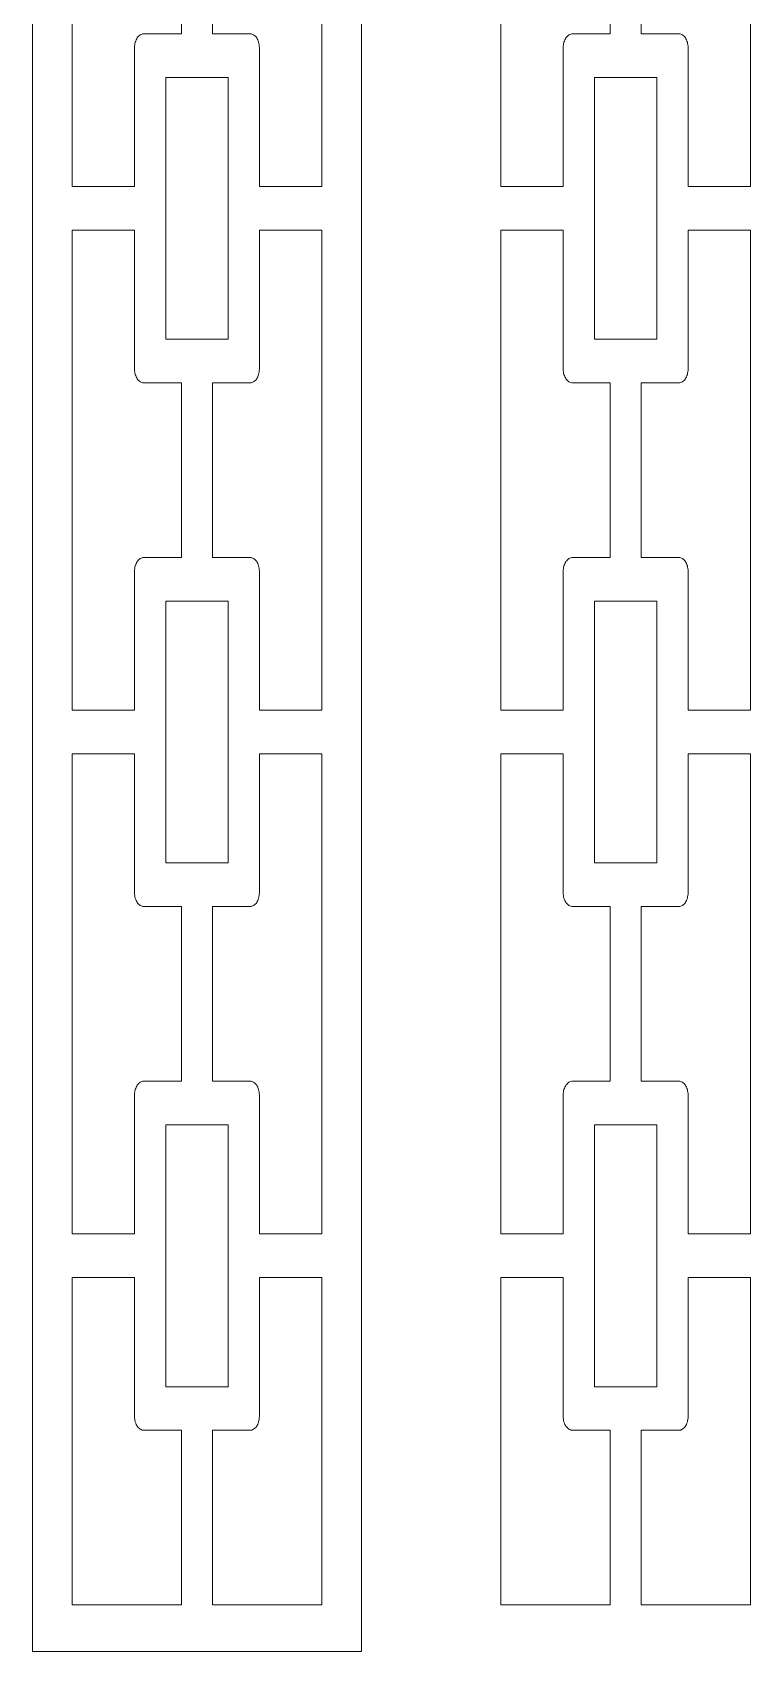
# Model space of a CAD drawing. Header units: centimetres. Extents: x 10.1 to 19.8, y -9.5 to 9.5.
# Drawn here: x 10.118 to 11.92, y -9.541 to -5.479 of the extents above; entities that cross this region are included whole.
import ezdxf

# ---------------------------------------------------------------- set-up
doc = ezdxf.new("R2010")
doc.units = ezdxf.units.CM
doc.header["$MEASUREMENT"] = 0
doc.layers.add('layer 1', color=7, linetype='Continuous')

msp = doc.modelspace()

# ---------------------------------------------------------------- linework, layer by layer
at = {"layer": 'layer 1', "color": 250, "lineweight": 9}
for points, knots in [([(10.11781, 9.45931), (10.39316, 9.45931), (10.66852, 9.45931), (10.94387, 9.45931), (10.94387, 9.45931), (10.94387, 3.12603), (10.94387, -3.20733), (10.94387, -9.54069), (10.94387, -9.54069), (10.66852, -9.54069), (10.39316, -9.54069), (10.11781, -9.54069), (10.11781, -9.54069), (10.11781, -3.20733), (10.11781, 3.12603), (10.11781, 9.45931)], [0, 0, 0, 0, 0.2, 0.2, 0.2, 0.2, 0.4, 0.4, 0.4, 0.4, 0.6, 0.6, 0.6, 0.6, 1, 1, 1, 1]), ([(10.21734, -5.86571), (10.21734, -5.46436), (10.21734, -5.06292), (10.21734, -4.66148), (10.21734, -4.66148), (10.2696, -4.66148), (10.32184, -4.66148), (10.37408, -4.66148), (10.37408, -4.66148), (10.37408, -4.77772), (10.37408, -4.89399), (10.37408, -5.01024), (10.37408, -5.01024), (10.37422, -5.01247), (10.37439, -5.01479), (10.3745, -5.01704), (10.3745, -5.01704), (10.37494, -5.0191), (10.37543, -5.02126), (10.37585, -5.02335), (10.37585, -5.02335), (10.37661, -5.02535), (10.37743, -5.02734), (10.37821, -5.02934), (10.37821, -5.02934), (10.37914, -5.0311), (10.38005, -5.03287), (10.38093, -5.03454), (10.38093, -5.03454), (10.38214, -5.03591), (10.3833, -5.03725), (10.38448, -5.03862), (10.38448, -5.03862), (10.38576, -5.03967), (10.38708, -5.04069), (10.3884, -5.04166), (10.3884, -5.04166), (10.38989, -5.04245), (10.3914, -5.04333), (10.39293, -5.04414), (10.39293, -5.04414), (10.39448, -5.04431), (10.39604, -5.04454), (10.39762, -5.0447), (10.39762, -5.0447), (10.42895, -5.0447), (10.46032, -5.0447), (10.49168, -5.0447), (10.49168, -5.0447), (10.49168, -5.1907), (10.49168, -5.3366), (10.49168, -5.4826), (10.49168, -5.4826), (10.46032, -5.4826), (10.42895, -5.4826), (10.39762, -5.4826), (10.39762, -5.4826), (10.39604, -5.48276), (10.39448, -5.4829), (10.39293, -5.48316), (10.39293, -5.48316), (10.3914, -5.48388), (10.38989, -5.4846), (10.3884, -5.48532), (10.3884, -5.48532), (10.38708, -5.48634), (10.38576, -5.48731), (10.38448, -5.48836), (10.38448, -5.48836), (10.3833, -5.4897), (10.38214, -5.49107), (10.38093, -5.49242), (10.38093, -5.49242), (10.38005, -5.49427), (10.37914, -5.49611), (10.37821, -5.49794), (10.37821, -5.49794), (10.37743, -5.49977), (10.37661, -5.5017), (10.37585, -5.5036), (10.37585, -5.5036), (10.37543, -5.50579), (10.37494, -5.50785), (10.3745, -5.50994), (10.3745, -5.50994), (10.37439, -5.51233), (10.37422, -5.51465), (10.37408, -5.51704), (10.37408, -5.51704), (10.37408, -5.63329), (10.37408, -5.74946), (10.37408, -5.86571), (10.37408, -5.86571), (10.32184, -5.86571), (10.2696, -5.86571), (10.21734, -5.86571)], [0, 0, 0, 0, 0.04, 0.04, 0.04, 0.04, 0.08, 0.08, 0.08, 0.08, 0.12, 0.12, 0.12, 0.12, 0.16, 0.16, 0.16, 0.16, 0.2, 0.2, 0.2, 0.2, 0.24, 0.24, 0.24, 0.24, 0.28, 0.28, 0.28, 0.28, 0.32, 0.32, 0.32, 0.32, 0.36, 0.36, 0.36, 0.36, 0.4, 0.4, 0.4, 0.4, 0.44, 0.44, 0.44, 0.44, 0.48, 0.48, 0.48, 0.48, 0.52, 0.52, 0.52, 0.52, 0.56, 0.56, 0.56, 0.56, 0.6, 0.6, 0.6, 0.6, 0.64, 0.64, 0.64, 0.64, 0.68, 0.68, 0.68, 0.68, 0.72, 0.72, 0.72, 0.72, 0.76, 0.76, 0.76, 0.76, 0.8, 0.8, 0.8, 0.8, 0.84, 0.84, 0.84, 0.84, 0.88, 0.88, 0.88, 0.88, 0.92, 0.92, 0.92, 0.92, 1, 1, 1, 1]), ([(10.84433, -4.66148), (10.84433, -5.06292), (10.84433, -5.46436), (10.84433, -5.86571), (10.84433, -5.86571), (10.79205, -5.86571), (10.73972, -5.86571), (10.68738, -5.86571), (10.68738, -5.86571), (10.68738, -5.74946), (10.68738, -5.63329), (10.68738, -5.51704), (10.68738, -5.51704), (10.68727, -5.51465), (10.68715, -5.51233), (10.68699, -5.50994), (10.68699, -5.50994), (10.68655, -5.50785), (10.68611, -5.50579), (10.68562, -5.5036), (10.68562, -5.5036), (10.6849, -5.5017), (10.68418, -5.49977), (10.68346, -5.49794), (10.68346, -5.49794), (10.68258, -5.49611), (10.68163, -5.49427), (10.68075, -5.49242), (10.68075, -5.49242), (10.67956, -5.49107), (10.67838, -5.4897), (10.67724, -5.48836), (10.67724, -5.48836), (10.67583, -5.48731), (10.67448, -5.48634), (10.67306, -5.48532), (10.67306, -5.48532), (10.67163, -5.4846), (10.67023, -5.48388), (10.66879, -5.48316), (10.66879, -5.48316), (10.66724, -5.4829), (10.66564, -5.48276), (10.66408, -5.4826), (10.66408, -5.4826), (10.63273, -5.4826), (10.60135, -5.4826), (10.57002, -5.4826), (10.57002, -5.4826), (10.57002, -5.3366), (10.57002, -5.1907), (10.57002, -5.0447), (10.57002, -5.0447), (10.60135, -5.0447), (10.63273, -5.0447), (10.66408, -5.0447), (10.66408, -5.0447), (10.66564, -5.04454), (10.66724, -5.04431), (10.66879, -5.04414), (10.66879, -5.04414), (10.67023, -5.04333), (10.67163, -5.04245), (10.67306, -5.04166), (10.67306, -5.04166), (10.67448, -5.04069), (10.67583, -5.03967), (10.67724, -5.03862), (10.67724, -5.03862), (10.67838, -5.03725), (10.67956, -5.03591), (10.68075, -5.03454), (10.68075, -5.03454), (10.68163, -5.03287), (10.68258, -5.0311), (10.68346, -5.02934), (10.68346, -5.02934), (10.68418, -5.02734), (10.6849, -5.02535), (10.68562, -5.02335), (10.68562, -5.02335), (10.68611, -5.02126), (10.68655, -5.0191), (10.68699, -5.01704), (10.68699, -5.01704), (10.68715, -5.01479), (10.68727, -5.01247), (10.68738, -5.01024), (10.68738, -5.01024), (10.68738, -4.89399), (10.68738, -4.77772), (10.68738, -4.66148), (10.68738, -4.66148), (10.73972, -4.66148), (10.79205, -4.66148), (10.84433, -4.66148)], [0, 0, 0, 0, 0.04, 0.04, 0.04, 0.04, 0.08, 0.08, 0.08, 0.08, 0.12, 0.12, 0.12, 0.12, 0.16, 0.16, 0.16, 0.16, 0.2, 0.2, 0.2, 0.2, 0.24, 0.24, 0.24, 0.24, 0.28, 0.28, 0.28, 0.28, 0.32, 0.32, 0.32, 0.32, 0.36, 0.36, 0.36, 0.36, 0.4, 0.4, 0.4, 0.4, 0.44, 0.44, 0.44, 0.44, 0.48, 0.48, 0.48, 0.48, 0.52, 0.52, 0.52, 0.52, 0.56, 0.56, 0.56, 0.56, 0.6, 0.6, 0.6, 0.6, 0.64, 0.64, 0.64, 0.64, 0.68, 0.68, 0.68, 0.68, 0.72, 0.72, 0.72, 0.72, 0.76, 0.76, 0.76, 0.76, 0.8, 0.8, 0.8, 0.8, 0.84, 0.84, 0.84, 0.84, 0.88, 0.88, 0.88, 0.88, 0.92, 0.92, 0.92, 0.92, 1, 1, 1, 1]), ([(11.2931, -5.86571), (11.2931, -5.46436), (11.2931, -5.06292), (11.2931, -4.66148), (11.2931, -4.66148), (11.34533, -4.66148), (11.3976, -4.66148), (11.44984, -4.66148), (11.44984, -4.66148), (11.44984, -4.77772), (11.44984, -4.89399), (11.44984, -5.01024), (11.44984, -5.01024), (11.44998, -5.01247), (11.45012, -5.01479), (11.45026, -5.01704), (11.45026, -5.01704), (11.45067, -5.0191), (11.45116, -5.02126), (11.4516, -5.02335), (11.4516, -5.02335), (11.45239, -5.02535), (11.45316, -5.02734), (11.45397, -5.02934), (11.45397, -5.02934), (11.45487, -5.0311), (11.4558, -5.03287), (11.45673, -5.03454), (11.45673, -5.03454), (11.45787, -5.03591), (11.45907, -5.03725), (11.46023, -5.03862), (11.46023, -5.03862), (11.46156, -5.03967), (11.46283, -5.04069), (11.46416, -5.04166), (11.46416, -5.04166), (11.46564, -5.04245), (11.46715, -5.04333), (11.46868, -5.04414), (11.46868, -5.04414), (11.47024, -5.04431), (11.47179, -5.04454), (11.47335, -5.0447), (11.47335, -5.0447), (11.50472, -5.0447), (11.53608, -5.0447), (11.56741, -5.0447), (11.56741, -5.0447), (11.56741, -5.1907), (11.56741, -5.3366), (11.56741, -5.4826), (11.56741, -5.4826), (11.53608, -5.4826), (11.50472, -5.4826), (11.47335, -5.4826), (11.47335, -5.4826), (11.47179, -5.48276), (11.47024, -5.4829), (11.46868, -5.48316), (11.46868, -5.48316), (11.46715, -5.48388), (11.46564, -5.4846), (11.46416, -5.48532), (11.46416, -5.48532), (11.46283, -5.48634), (11.46156, -5.48731), (11.46023, -5.48836), (11.46023, -5.48836), (11.45907, -5.4897), (11.45787, -5.49107), (11.45673, -5.49242), (11.45673, -5.49242), (11.4558, -5.49427), (11.45487, -5.49611), (11.45397, -5.49794), (11.45397, -5.49794), (11.45316, -5.49977), (11.45239, -5.5017), (11.4516, -5.5036), (11.4516, -5.5036), (11.45116, -5.50579), (11.45067, -5.50785), (11.45026, -5.50994), (11.45026, -5.50994), (11.45012, -5.51233), (11.44998, -5.51465), (11.44984, -5.51704), (11.44984, -5.51704), (11.44984, -5.63329), (11.44984, -5.74946), (11.44984, -5.86571), (11.44984, -5.86571), (11.3976, -5.86571), (11.34533, -5.86571), (11.2931, -5.86571)], [0, 0, 0, 0, 0.04, 0.04, 0.04, 0.04, 0.08, 0.08, 0.08, 0.08, 0.12, 0.12, 0.12, 0.12, 0.16, 0.16, 0.16, 0.16, 0.2, 0.2, 0.2, 0.2, 0.24, 0.24, 0.24, 0.24, 0.28, 0.28, 0.28, 0.28, 0.32, 0.32, 0.32, 0.32, 0.36, 0.36, 0.36, 0.36, 0.4, 0.4, 0.4, 0.4, 0.44, 0.44, 0.44, 0.44, 0.48, 0.48, 0.48, 0.48, 0.52, 0.52, 0.52, 0.52, 0.56, 0.56, 0.56, 0.56, 0.6, 0.6, 0.6, 0.6, 0.64, 0.64, 0.64, 0.64, 0.68, 0.68, 0.68, 0.68, 0.72, 0.72, 0.72, 0.72, 0.76, 0.76, 0.76, 0.76, 0.8, 0.8, 0.8, 0.8, 0.84, 0.84, 0.84, 0.84, 0.88, 0.88, 0.88, 0.88, 0.92, 0.92, 0.92, 0.92, 1, 1, 1, 1]), ([(11.92006, -4.66148), (11.92006, -5.06292), (11.92006, -5.46436), (11.92006, -5.86571), (11.92006, -5.86571), (11.8678, -5.86571), (11.81547, -5.86571), (11.76314, -5.86571), (11.76314, -5.86571), (11.76314, -5.74946), (11.76314, -5.63329), (11.76314, -5.51704), (11.76314, -5.51704), (11.76302, -5.51465), (11.76288, -5.51233), (11.76279, -5.50994), (11.76279, -5.50994), (11.7623, -5.50785), (11.76186, -5.50579), (11.76137, -5.5036), (11.76137, -5.5036), (11.76065, -5.5017), (11.75993, -5.49977), (11.75921, -5.49794), (11.75921, -5.49794), (11.75833, -5.49611), (11.7574, -5.49427), (11.7565, -5.49242), (11.7565, -5.49242), (11.75529, -5.49107), (11.75413, -5.4897), (11.75297, -5.48836), (11.75297, -5.48836), (11.75158, -5.48731), (11.75021, -5.48634), (11.74886, -5.48532), (11.74886, -5.48532), (11.74743, -5.4846), (11.74599, -5.48388), (11.74455, -5.48316), (11.74455, -5.48316), (11.74299, -5.4829), (11.74139, -5.48276), (11.73984, -5.4826), (11.73984, -5.4826), (11.70848, -5.4826), (11.67715, -5.4826), (11.64578, -5.4826), (11.64578, -5.4826), (11.64578, -5.3366), (11.64578, -5.1907), (11.64578, -5.0447), (11.64578, -5.0447), (11.67715, -5.0447), (11.70848, -5.0447), (11.73984, -5.0447), (11.73984, -5.0447), (11.74139, -5.04454), (11.74299, -5.04431), (11.74455, -5.04414), (11.74455, -5.04414), (11.74599, -5.04333), (11.74743, -5.04245), (11.74886, -5.04166), (11.74886, -5.04166), (11.75021, -5.04069), (11.75158, -5.03967), (11.75297, -5.03862), (11.75297, -5.03862), (11.75413, -5.03725), (11.75529, -5.03591), (11.7565, -5.03454), (11.7565, -5.03454), (11.7574, -5.03287), (11.75833, -5.0311), (11.75921, -5.02934), (11.75921, -5.02934), (11.75993, -5.02734), (11.76065, -5.02535), (11.76137, -5.02335), (11.76137, -5.02335), (11.76186, -5.02126), (11.7623, -5.0191), (11.76279, -5.01704), (11.76279, -5.01704), (11.76288, -5.01479), (11.76302, -5.01247), (11.76314, -5.01024), (11.76314, -5.01024), (11.76314, -4.89399), (11.76314, -4.77772), (11.76314, -4.66148), (11.76314, -4.66148), (11.81547, -4.66148), (11.8678, -4.66148), (11.92006, -4.66148)], [0, 0, 0, 0, 0.04, 0.04, 0.04, 0.04, 0.08, 0.08, 0.08, 0.08, 0.12, 0.12, 0.12, 0.12, 0.16, 0.16, 0.16, 0.16, 0.2, 0.2, 0.2, 0.2, 0.24, 0.24, 0.24, 0.24, 0.28, 0.28, 0.28, 0.28, 0.32, 0.32, 0.32, 0.32, 0.36, 0.36, 0.36, 0.36, 0.4, 0.4, 0.4, 0.4, 0.44, 0.44, 0.44, 0.44, 0.48, 0.48, 0.48, 0.48, 0.52, 0.52, 0.52, 0.52, 0.56, 0.56, 0.56, 0.56, 0.6, 0.6, 0.6, 0.6, 0.64, 0.64, 0.64, 0.64, 0.68, 0.68, 0.68, 0.68, 0.72, 0.72, 0.72, 0.72, 0.76, 0.76, 0.76, 0.76, 0.8, 0.8, 0.8, 0.8, 0.84, 0.84, 0.84, 0.84, 0.88, 0.88, 0.88, 0.88, 0.92, 0.92, 0.92, 0.92, 1, 1, 1, 1]), ([(10.4525, -6.24893), (10.4525, -6.02992), (10.4525, -5.81103), (10.4525, -5.59205), (10.4525, -5.59205), (10.50469, -5.59205), (10.55698, -5.59205), (10.60922, -5.59205), (10.60922, -5.59205), (10.60922, -5.81103), (10.60922, -6.02992), (10.60922, -6.24893), (10.60922, -6.24893), (10.55698, -6.24893), (10.50469, -6.24893), (10.4525, -6.24893)], [0, 0, 0, 0, 0.2, 0.2, 0.2, 0.2, 0.4, 0.4, 0.4, 0.4, 0.6, 0.6, 0.6, 0.6, 1, 1, 1, 1]), ([(11.52823, -6.24893), (11.52823, -6.02992), (11.52823, -5.81103), (11.52823, -5.59205), (11.52823, -5.59205), (11.58049, -5.59205), (11.63273, -5.59205), (11.68497, -5.59205), (11.68497, -5.59205), (11.68497, -5.81103), (11.68497, -6.02992), (11.68497, -6.24893), (11.68497, -6.24893), (11.63273, -6.24893), (11.58049, -6.24893), (11.52823, -6.24893)], [0, 0, 0, 0, 0.2, 0.2, 0.2, 0.2, 0.4, 0.4, 0.4, 0.4, 0.6, 0.6, 0.6, 0.6, 1, 1, 1, 1]), ([(10.21734, -7.17917), (10.21734, -6.7778), (10.21734, -6.37653), (10.21734, -5.97518), (10.21734, -5.97518), (10.2696, -5.97518), (10.32184, -5.97518), (10.37408, -5.97518), (10.37408, -5.97518), (10.37408, -6.09142), (10.37408, -6.20767), (10.37408, -6.32384), (10.37408, -6.32384), (10.37422, -6.32623), (10.37439, -6.32865), (10.3745, -6.33095), (10.3745, -6.33095), (10.37494, -6.33313), (10.37543, -6.33519), (10.37585, -6.33728), (10.37585, -6.33728), (10.37661, -6.33918), (10.37743, -6.34111), (10.37821, -6.34304), (10.37821, -6.34304), (10.37914, -6.3448), (10.38005, -6.34647), (10.38093, -6.34821), (10.38093, -6.34821), (10.38214, -6.34958), (10.3833, -6.35095), (10.38448, -6.3523), (10.38448, -6.3523), (10.38576, -6.35341), (10.38708, -6.35455), (10.3884, -6.35566), (10.3884, -6.35566), (10.38989, -6.35631), (10.3914, -6.35694), (10.39293, -6.35759), (10.39293, -6.35759), (10.39448, -6.35782), (10.39604, -6.35805), (10.39762, -6.35838), (10.39762, -6.35838), (10.42895, -6.35838), (10.46032, -6.35838), (10.49168, -6.35838), (10.49168, -6.35838), (10.49168, -6.50421), (10.49168, -6.65012), (10.49168, -6.79595), (10.49168, -6.79595), (10.46032, -6.79595), (10.42895, -6.79595), (10.39762, -6.79595), (10.39762, -6.79595), (10.39604, -6.79628), (10.39448, -6.79651), (10.39293, -6.79683), (10.39293, -6.79683), (10.3914, -6.79755), (10.38989, -6.79827), (10.3884, -6.79899), (10.3884, -6.79899), (10.38708, -6.80011), (10.38576, -6.80115), (10.38448, -6.80226), (10.38448, -6.80226), (10.3833, -6.80363), (10.38214, -6.80498), (10.38093, -6.80635), (10.38093, -6.80635), (10.38005, -6.80802), (10.37914, -6.80962), (10.37821, -6.81131), (10.37821, -6.81131), (10.37743, -6.81331), (10.37661, -6.81531), (10.37585, -6.8173), (10.37585, -6.8173), (10.37543, -6.81946), (10.37494, -6.82155), (10.3745, -6.82361), (10.3745, -6.82361), (10.37439, -6.82594), (10.37422, -6.82816), (10.37408, -6.83051), (10.37408, -6.83051), (10.37408, -6.94666), (10.37408, -7.06291), (10.37408, -7.17917), (10.37408, -7.17917), (10.32184, -7.17917), (10.2696, -7.17917), (10.21734, -7.17917)], [0, 0, 0, 0, 0.04, 0.04, 0.04, 0.04, 0.08, 0.08, 0.08, 0.08, 0.12, 0.12, 0.12, 0.12, 0.16, 0.16, 0.16, 0.16, 0.2, 0.2, 0.2, 0.2, 0.24, 0.24, 0.24, 0.24, 0.28, 0.28, 0.28, 0.28, 0.32, 0.32, 0.32, 0.32, 0.36, 0.36, 0.36, 0.36, 0.4, 0.4, 0.4, 0.4, 0.44, 0.44, 0.44, 0.44, 0.48, 0.48, 0.48, 0.48, 0.52, 0.52, 0.52, 0.52, 0.56, 0.56, 0.56, 0.56, 0.6, 0.6, 0.6, 0.6, 0.64, 0.64, 0.64, 0.64, 0.68, 0.68, 0.68, 0.68, 0.72, 0.72, 0.72, 0.72, 0.76, 0.76, 0.76, 0.76, 0.8, 0.8, 0.8, 0.8, 0.84, 0.84, 0.84, 0.84, 0.88, 0.88, 0.88, 0.88, 0.92, 0.92, 0.92, 0.92, 1, 1, 1, 1]), ([(10.84433, -5.97518), (10.84433, -6.37653), (10.84433, -6.7778), (10.84433, -7.17917), (10.84433, -7.17917), (10.79205, -7.17917), (10.73972, -7.17917), (10.68738, -7.17917), (10.68738, -7.17917), (10.68738, -7.06291), (10.68738, -6.94666), (10.68738, -6.83051), (10.68738, -6.83051), (10.68727, -6.82816), (10.68715, -6.82594), (10.68699, -6.82361), (10.68699, -6.82361), (10.68655, -6.82155), (10.68611, -6.81946), (10.68562, -6.8173), (10.68562, -6.8173), (10.6849, -6.81531), (10.68418, -6.81331), (10.68346, -6.81131), (10.68346, -6.81131), (10.68258, -6.80962), (10.68163, -6.80802), (10.68075, -6.80635), (10.68075, -6.80635), (10.67956, -6.80498), (10.67838, -6.80363), (10.67724, -6.80226), (10.67724, -6.80226), (10.67583, -6.80115), (10.67448, -6.80011), (10.67306, -6.79899), (10.67306, -6.79899), (10.67163, -6.79827), (10.67023, -6.79755), (10.66879, -6.79683), (10.66879, -6.79683), (10.66724, -6.79651), (10.66564, -6.79628), (10.66408, -6.79595), (10.66408, -6.79595), (10.63273, -6.79595), (10.60135, -6.79595), (10.57002, -6.79595), (10.57002, -6.79595), (10.57002, -6.65012), (10.57002, -6.50421), (10.57002, -6.35838), (10.57002, -6.35838), (10.60135, -6.35838), (10.63273, -6.35838), (10.66408, -6.35838), (10.66408, -6.35838), (10.66564, -6.35805), (10.66724, -6.35782), (10.66879, -6.35759), (10.66879, -6.35759), (10.67023, -6.35694), (10.67163, -6.35631), (10.67306, -6.35566), (10.67306, -6.35566), (10.67448, -6.35455), (10.67583, -6.35341), (10.67724, -6.3523), (10.67724, -6.3523), (10.67838, -6.35095), (10.67956, -6.34958), (10.68075, -6.34821), (10.68075, -6.34821), (10.68163, -6.34647), (10.68258, -6.3448), (10.68346, -6.34304), (10.68346, -6.34304), (10.68418, -6.34111), (10.6849, -6.33918), (10.68562, -6.33728), (10.68562, -6.33728), (10.68611, -6.33519), (10.68655, -6.33313), (10.68699, -6.33095), (10.68699, -6.33095), (10.68715, -6.32865), (10.68727, -6.32623), (10.68738, -6.32384), (10.68738, -6.32384), (10.68738, -6.20767), (10.68738, -6.09142), (10.68738, -5.97518), (10.68738, -5.97518), (10.73972, -5.97518), (10.79205, -5.97518), (10.84433, -5.97518)], [0, 0, 0, 0, 0.04, 0.04, 0.04, 0.04, 0.08, 0.08, 0.08, 0.08, 0.12, 0.12, 0.12, 0.12, 0.16, 0.16, 0.16, 0.16, 0.2, 0.2, 0.2, 0.2, 0.24, 0.24, 0.24, 0.24, 0.28, 0.28, 0.28, 0.28, 0.32, 0.32, 0.32, 0.32, 0.36, 0.36, 0.36, 0.36, 0.4, 0.4, 0.4, 0.4, 0.44, 0.44, 0.44, 0.44, 0.48, 0.48, 0.48, 0.48, 0.52, 0.52, 0.52, 0.52, 0.56, 0.56, 0.56, 0.56, 0.6, 0.6, 0.6, 0.6, 0.64, 0.64, 0.64, 0.64, 0.68, 0.68, 0.68, 0.68, 0.72, 0.72, 0.72, 0.72, 0.76, 0.76, 0.76, 0.76, 0.8, 0.8, 0.8, 0.8, 0.84, 0.84, 0.84, 0.84, 0.88, 0.88, 0.88, 0.88, 0.92, 0.92, 0.92, 0.92, 1, 1, 1, 1]), ([(11.2931, -7.17917), (11.2931, -6.7778), (11.2931, -6.37653), (11.2931, -5.97518), (11.2931, -5.97518), (11.34533, -5.97518), (11.3976, -5.97518), (11.44984, -5.97518), (11.44984, -5.97518), (11.44984, -6.09142), (11.44984, -6.20767), (11.44984, -6.32384), (11.44984, -6.32384), (11.44998, -6.32623), (11.45012, -6.32865), (11.45026, -6.33095), (11.45026, -6.33095), (11.45067, -6.33313), (11.45116, -6.33519), (11.4516, -6.33728), (11.4516, -6.33728), (11.45239, -6.33918), (11.45316, -6.34111), (11.45397, -6.34304), (11.45397, -6.34304), (11.45487, -6.3448), (11.4558, -6.34647), (11.45673, -6.34821), (11.45673, -6.34821), (11.45787, -6.34958), (11.45907, -6.35095), (11.46023, -6.3523), (11.46023, -6.3523), (11.46156, -6.35341), (11.46283, -6.35455), (11.46416, -6.35566), (11.46416, -6.35566), (11.46564, -6.35631), (11.46715, -6.35694), (11.46868, -6.35759), (11.46868, -6.35759), (11.47024, -6.35782), (11.47179, -6.35805), (11.47335, -6.35838), (11.47335, -6.35838), (11.50472, -6.35838), (11.53608, -6.35838), (11.56741, -6.35838), (11.56741, -6.35838), (11.56741, -6.50421), (11.56741, -6.65012), (11.56741, -6.79595), (11.56741, -6.79595), (11.53608, -6.79595), (11.50472, -6.79595), (11.47335, -6.79595), (11.47335, -6.79595), (11.47179, -6.79628), (11.47024, -6.79651), (11.46868, -6.79683), (11.46868, -6.79683), (11.46715, -6.79755), (11.46564, -6.79827), (11.46416, -6.79899), (11.46416, -6.79899), (11.46283, -6.80011), (11.46156, -6.80115), (11.46023, -6.80226), (11.46023, -6.80226), (11.45907, -6.80363), (11.45787, -6.80498), (11.45673, -6.80635), (11.45673, -6.80635), (11.4558, -6.80802), (11.45487, -6.80962), (11.45397, -6.81131), (11.45397, -6.81131), (11.45316, -6.81331), (11.45239, -6.81531), (11.4516, -6.8173), (11.4516, -6.8173), (11.45116, -6.81946), (11.45067, -6.82155), (11.45026, -6.82361), (11.45026, -6.82361), (11.45012, -6.82594), (11.44998, -6.82816), (11.44984, -6.83051), (11.44984, -6.83051), (11.44984, -6.94666), (11.44984, -7.06291), (11.44984, -7.17917), (11.44984, -7.17917), (11.3976, -7.17917), (11.34533, -7.17917), (11.2931, -7.17917)], [0, 0, 0, 0, 0.04, 0.04, 0.04, 0.04, 0.08, 0.08, 0.08, 0.08, 0.12, 0.12, 0.12, 0.12, 0.16, 0.16, 0.16, 0.16, 0.2, 0.2, 0.2, 0.2, 0.24, 0.24, 0.24, 0.24, 0.28, 0.28, 0.28, 0.28, 0.32, 0.32, 0.32, 0.32, 0.36, 0.36, 0.36, 0.36, 0.4, 0.4, 0.4, 0.4, 0.44, 0.44, 0.44, 0.44, 0.48, 0.48, 0.48, 0.48, 0.52, 0.52, 0.52, 0.52, 0.56, 0.56, 0.56, 0.56, 0.6, 0.6, 0.6, 0.6, 0.64, 0.64, 0.64, 0.64, 0.68, 0.68, 0.68, 0.68, 0.72, 0.72, 0.72, 0.72, 0.76, 0.76, 0.76, 0.76, 0.8, 0.8, 0.8, 0.8, 0.84, 0.84, 0.84, 0.84, 0.88, 0.88, 0.88, 0.88, 0.92, 0.92, 0.92, 0.92, 1, 1, 1, 1]), ([(11.92006, -5.97518), (11.92006, -6.37653), (11.92006, -6.7778), (11.92006, -7.17917), (11.92006, -7.17917), (11.8678, -7.17917), (11.81547, -7.17917), (11.76314, -7.17917), (11.76314, -7.17917), (11.76314, -7.06291), (11.76314, -6.94666), (11.76314, -6.83051), (11.76314, -6.83051), (11.76302, -6.82816), (11.76288, -6.82594), (11.76279, -6.82361), (11.76279, -6.82361), (11.7623, -6.82155), (11.76186, -6.81946), (11.76137, -6.8173), (11.76137, -6.8173), (11.76065, -6.81531), (11.75993, -6.81331), (11.75921, -6.81131), (11.75921, -6.81131), (11.75833, -6.80962), (11.7574, -6.80802), (11.7565, -6.80635), (11.7565, -6.80635), (11.75529, -6.80498), (11.75413, -6.80363), (11.75297, -6.80226), (11.75297, -6.80226), (11.75158, -6.80115), (11.75021, -6.80011), (11.74886, -6.79899), (11.74886, -6.79899), (11.74743, -6.79827), (11.74599, -6.79755), (11.74455, -6.79683), (11.74455, -6.79683), (11.74299, -6.79651), (11.74139, -6.79628), (11.73984, -6.79595), (11.73984, -6.79595), (11.70848, -6.79595), (11.67715, -6.79595), (11.64578, -6.79595), (11.64578, -6.79595), (11.64578, -6.65012), (11.64578, -6.50421), (11.64578, -6.35838), (11.64578, -6.35838), (11.67715, -6.35838), (11.70848, -6.35838), (11.73984, -6.35838), (11.73984, -6.35838), (11.74139, -6.35805), (11.74299, -6.35782), (11.74455, -6.35759), (11.74455, -6.35759), (11.74599, -6.35694), (11.74743, -6.35631), (11.74886, -6.35566), (11.74886, -6.35566), (11.75021, -6.35455), (11.75158, -6.35341), (11.75297, -6.3523), (11.75297, -6.3523), (11.75413, -6.35095), (11.75529, -6.34958), (11.7565, -6.34821), (11.7565, -6.34821), (11.7574, -6.34647), (11.75833, -6.3448), (11.75921, -6.34304), (11.75921, -6.34304), (11.75993, -6.34111), (11.76065, -6.33918), (11.76137, -6.33728), (11.76137, -6.33728), (11.76186, -6.33519), (11.7623, -6.33313), (11.76279, -6.33095), (11.76279, -6.33095), (11.76288, -6.32865), (11.76302, -6.32623), (11.76314, -6.32384), (11.76314, -6.32384), (11.76314, -6.20767), (11.76314, -6.09142), (11.76314, -5.97518), (11.76314, -5.97518), (11.81547, -5.97518), (11.8678, -5.97518), (11.92006, -5.97518)], [0, 0, 0, 0, 0.04, 0.04, 0.04, 0.04, 0.08, 0.08, 0.08, 0.08, 0.12, 0.12, 0.12, 0.12, 0.16, 0.16, 0.16, 0.16, 0.2, 0.2, 0.2, 0.2, 0.24, 0.24, 0.24, 0.24, 0.28, 0.28, 0.28, 0.28, 0.32, 0.32, 0.32, 0.32, 0.36, 0.36, 0.36, 0.36, 0.4, 0.4, 0.4, 0.4, 0.44, 0.44, 0.44, 0.44, 0.48, 0.48, 0.48, 0.48, 0.52, 0.52, 0.52, 0.52, 0.56, 0.56, 0.56, 0.56, 0.6, 0.6, 0.6, 0.6, 0.64, 0.64, 0.64, 0.64, 0.68, 0.68, 0.68, 0.68, 0.72, 0.72, 0.72, 0.72, 0.76, 0.76, 0.76, 0.76, 0.8, 0.8, 0.8, 0.8, 0.84, 0.84, 0.84, 0.84, 0.88, 0.88, 0.88, 0.88, 0.92, 0.92, 0.92, 0.92, 1, 1, 1, 1]), ([(10.4525, -7.56228), (10.4525, -7.34346), (10.4525, -7.12457), (10.4525, -6.90572), (10.4525, -6.90572), (10.50469, -6.90572), (10.55698, -6.90572), (10.60922, -6.90572), (10.60922, -6.90572), (10.60922, -7.12457), (10.60922, -7.34346), (10.60922, -7.56228), (10.60922, -7.56228), (10.55698, -7.56228), (10.50469, -7.56228), (10.4525, -7.56228)], [0, 0, 0, 0, 0.2, 0.2, 0.2, 0.2, 0.4, 0.4, 0.4, 0.4, 0.6, 0.6, 0.6, 0.6, 1, 1, 1, 1]), ([(11.52823, -7.56228), (11.52823, -7.34346), (11.52823, -7.12457), (11.52823, -6.90572), (11.52823, -6.90572), (11.58049, -6.90572), (11.63273, -6.90572), (11.68497, -6.90572), (11.68497, -6.90572), (11.68497, -7.12457), (11.68497, -7.34346), (11.68497, -7.56228), (11.68497, -7.56228), (11.63273, -7.56228), (11.58049, -7.56228), (11.52823, -7.56228)], [0, 0, 0, 0, 0.2, 0.2, 0.2, 0.2, 0.4, 0.4, 0.4, 0.4, 0.6, 0.6, 0.6, 0.6, 1, 1, 1, 1]), ([(10.21734, -8.49308), (10.21734, -8.09164), (10.21734, -7.69029), (10.21734, -7.28885), (10.21734, -7.28885), (10.2696, -7.28885), (10.32184, -7.28885), (10.37408, -7.28885), (10.37408, -7.28885), (10.37408, -7.4051), (10.37408, -7.52134), (10.37408, -7.63752), (10.37408, -7.63752), (10.37422, -7.63984), (10.37439, -7.64209), (10.3745, -7.64441), (10.3745, -7.64441), (10.37494, -7.64655), (10.37543, -7.6488), (10.37585, -7.65096), (10.37585, -7.65096), (10.37661, -7.65288), (10.37743, -7.65479), (10.37821, -7.65671), (10.37821, -7.65671), (10.37914, -7.65848), (10.38005, -7.66015), (10.38093, -7.66191), (10.38093, -7.66191), (10.38214, -7.66326), (10.3833, -7.66463), (10.38448, -7.66597), (10.38448, -7.66597), (10.38576, -7.66711), (10.38708, -7.66822), (10.3884, -7.66927), (10.3884, -7.66927), (10.38989, -7.66989), (10.3914, -7.67054), (10.39293, -7.67119), (10.39293, -7.67119), (10.39448, -7.6715), (10.39604, -7.67175), (10.39762, -7.67208), (10.39762, -7.67208), (10.42895, -7.67208), (10.46032, -7.67208), (10.49168, -7.67208), (10.49168, -7.67208), (10.49168, -7.81798), (10.49168, -7.96398), (10.49168, -8.10995), (10.49168, -8.10995), (10.46032, -8.10995), (10.42895, -8.10995), (10.39762, -8.10995), (10.39762, -8.10995), (10.39604, -8.11011), (10.39448, -8.11028), (10.39293, -8.11051), (10.39293, -8.11051), (10.3914, -8.11123), (10.38989, -8.11195), (10.3884, -8.11267), (10.3884, -8.11267), (10.38708, -8.11364), (10.38576, -8.11466), (10.38448, -8.11571), (10.38448, -8.11571), (10.3833, -8.11715), (10.38214, -8.11859), (10.38093, -8.12002), (10.38093, -8.12002), (10.38005, -8.12179), (10.37914, -8.12355), (10.37821, -8.12522), (10.37821, -8.12522), (10.37743, -8.12715), (10.37661, -8.12907), (10.37585, -8.13098), (10.37585, -8.13098), (10.37543, -8.13323), (10.37494, -8.13539), (10.3745, -8.13755), (10.3745, -8.13755), (10.37439, -8.13987), (10.37422, -8.14209), (10.37408, -8.14441), (10.37408, -8.14441), (10.37408, -8.26066), (10.37408, -8.37684), (10.37408, -8.49308), (10.37408, -8.49308), (10.32184, -8.49308), (10.2696, -8.49308), (10.21734, -8.49308)], [0, 0, 0, 0, 0.04, 0.04, 0.04, 0.04, 0.08, 0.08, 0.08, 0.08, 0.12, 0.12, 0.12, 0.12, 0.16, 0.16, 0.16, 0.16, 0.2, 0.2, 0.2, 0.2, 0.24, 0.24, 0.24, 0.24, 0.28, 0.28, 0.28, 0.28, 0.32, 0.32, 0.32, 0.32, 0.36, 0.36, 0.36, 0.36, 0.4, 0.4, 0.4, 0.4, 0.44, 0.44, 0.44, 0.44, 0.48, 0.48, 0.48, 0.48, 0.52, 0.52, 0.52, 0.52, 0.56, 0.56, 0.56, 0.56, 0.6, 0.6, 0.6, 0.6, 0.64, 0.64, 0.64, 0.64, 0.68, 0.68, 0.68, 0.68, 0.72, 0.72, 0.72, 0.72, 0.76, 0.76, 0.76, 0.76, 0.8, 0.8, 0.8, 0.8, 0.84, 0.84, 0.84, 0.84, 0.88, 0.88, 0.88, 0.88, 0.92, 0.92, 0.92, 0.92, 1, 1, 1, 1]), ([(10.84433, -7.28885), (10.84433, -7.69029), (10.84433, -8.09164), (10.84433, -8.49308), (10.84433, -8.49308), (10.79205, -8.49308), (10.73972, -8.49308), (10.68738, -8.49308), (10.68738, -8.49308), (10.68738, -8.37684), (10.68738, -8.26066), (10.68738, -8.14441), (10.68738, -8.14441), (10.68727, -8.14209), (10.68715, -8.13987), (10.68699, -8.13755), (10.68699, -8.13755), (10.68655, -8.13539), (10.68611, -8.13323), (10.68562, -8.13098), (10.68562, -8.13098), (10.6849, -8.12907), (10.68418, -8.12715), (10.68346, -8.12522), (10.68346, -8.12522), (10.68258, -8.12355), (10.68163, -8.12179), (10.68075, -8.12002), (10.68075, -8.12002), (10.67956, -8.11859), (10.67838, -8.11715), (10.67724, -8.11571), (10.67724, -8.11571), (10.67583, -8.11466), (10.67448, -8.11364), (10.67306, -8.11267), (10.67306, -8.11267), (10.67163, -8.11195), (10.67023, -8.11123), (10.66879, -8.11051), (10.66879, -8.11051), (10.66724, -8.11028), (10.66564, -8.11011), (10.66408, -8.10995), (10.66408, -8.10995), (10.63273, -8.10995), (10.60135, -8.10995), (10.57002, -8.10995), (10.57002, -8.10995), (10.57002, -7.96398), (10.57002, -7.81798), (10.57002, -7.67208), (10.57002, -7.67208), (10.60135, -7.67208), (10.63273, -7.67208), (10.66408, -7.67208), (10.66408, -7.67208), (10.66564, -7.67175), (10.66724, -7.6715), (10.66879, -7.67119), (10.66879, -7.67119), (10.67023, -7.67054), (10.67163, -7.66989), (10.67306, -7.66927), (10.67306, -7.66927), (10.67448, -7.66822), (10.67583, -7.66711), (10.67724, -7.66597), (10.67724, -7.66597), (10.67838, -7.66463), (10.67956, -7.66326), (10.68075, -7.66191), (10.68075, -7.66191), (10.68163, -7.66015), (10.68258, -7.65848), (10.68346, -7.65671), (10.68346, -7.65671), (10.68418, -7.65479), (10.6849, -7.65288), (10.68562, -7.65096), (10.68562, -7.65096), (10.68611, -7.6488), (10.68655, -7.64655), (10.68699, -7.64441), (10.68699, -7.64441), (10.68715, -7.64209), (10.68727, -7.63984), (10.68738, -7.63752), (10.68738, -7.63752), (10.68738, -7.52134), (10.68738, -7.4051), (10.68738, -7.28885), (10.68738, -7.28885), (10.73972, -7.28885), (10.79205, -7.28885), (10.84433, -7.28885)], [0, 0, 0, 0, 0.04, 0.04, 0.04, 0.04, 0.08, 0.08, 0.08, 0.08, 0.12, 0.12, 0.12, 0.12, 0.16, 0.16, 0.16, 0.16, 0.2, 0.2, 0.2, 0.2, 0.24, 0.24, 0.24, 0.24, 0.28, 0.28, 0.28, 0.28, 0.32, 0.32, 0.32, 0.32, 0.36, 0.36, 0.36, 0.36, 0.4, 0.4, 0.4, 0.4, 0.44, 0.44, 0.44, 0.44, 0.48, 0.48, 0.48, 0.48, 0.52, 0.52, 0.52, 0.52, 0.56, 0.56, 0.56, 0.56, 0.6, 0.6, 0.6, 0.6, 0.64, 0.64, 0.64, 0.64, 0.68, 0.68, 0.68, 0.68, 0.72, 0.72, 0.72, 0.72, 0.76, 0.76, 0.76, 0.76, 0.8, 0.8, 0.8, 0.8, 0.84, 0.84, 0.84, 0.84, 0.88, 0.88, 0.88, 0.88, 0.92, 0.92, 0.92, 0.92, 1, 1, 1, 1]), ([(11.2931, -8.49308), (11.2931, -8.09164), (11.2931, -7.69029), (11.2931, -7.28885), (11.2931, -7.28885), (11.34533, -7.28885), (11.3976, -7.28885), (11.44984, -7.28885), (11.44984, -7.28885), (11.44984, -7.4051), (11.44984, -7.52134), (11.44984, -7.63752), (11.44984, -7.63752), (11.44998, -7.63984), (11.45012, -7.64209), (11.45026, -7.64441), (11.45026, -7.64441), (11.45067, -7.64655), (11.45116, -7.6488), (11.4516, -7.65096), (11.4516, -7.65096), (11.45239, -7.65288), (11.45316, -7.65479), (11.45397, -7.65671), (11.45397, -7.65671), (11.45487, -7.65848), (11.4558, -7.66015), (11.45673, -7.66191), (11.45673, -7.66191), (11.45787, -7.66326), (11.45907, -7.66463), (11.46023, -7.66597), (11.46023, -7.66597), (11.46156, -7.66711), (11.46283, -7.66822), (11.46416, -7.66927), (11.46416, -7.66927), (11.46564, -7.66989), (11.46715, -7.67054), (11.46868, -7.67119), (11.46868, -7.67119), (11.47024, -7.6715), (11.47179, -7.67175), (11.47335, -7.67208), (11.47335, -7.67208), (11.50472, -7.67208), (11.53608, -7.67208), (11.56741, -7.67208), (11.56741, -7.67208), (11.56741, -7.81798), (11.56741, -7.96398), (11.56741, -8.10995), (11.56741, -8.10995), (11.53608, -8.10995), (11.50472, -8.10995), (11.47335, -8.10995), (11.47335, -8.10995), (11.47179, -8.11011), (11.47024, -8.11028), (11.46868, -8.11051), (11.46868, -8.11051), (11.46715, -8.11123), (11.46564, -8.11195), (11.46416, -8.11267), (11.46416, -8.11267), (11.46283, -8.11364), (11.46156, -8.11466), (11.46023, -8.11571), (11.46023, -8.11571), (11.45907, -8.11715), (11.45787, -8.11859), (11.45673, -8.12002), (11.45673, -8.12002), (11.4558, -8.12179), (11.45487, -8.12355), (11.45397, -8.12522), (11.45397, -8.12522), (11.45316, -8.12715), (11.45239, -8.12907), (11.4516, -8.13098), (11.4516, -8.13098), (11.45116, -8.13323), (11.45067, -8.13539), (11.45026, -8.13755), (11.45026, -8.13755), (11.45012, -8.13987), (11.44998, -8.14209), (11.44984, -8.14441), (11.44984, -8.14441), (11.44984, -8.26066), (11.44984, -8.37684), (11.44984, -8.49308), (11.44984, -8.49308), (11.3976, -8.49308), (11.34533, -8.49308), (11.2931, -8.49308)], [0, 0, 0, 0, 0.04, 0.04, 0.04, 0.04, 0.08, 0.08, 0.08, 0.08, 0.12, 0.12, 0.12, 0.12, 0.16, 0.16, 0.16, 0.16, 0.2, 0.2, 0.2, 0.2, 0.24, 0.24, 0.24, 0.24, 0.28, 0.28, 0.28, 0.28, 0.32, 0.32, 0.32, 0.32, 0.36, 0.36, 0.36, 0.36, 0.4, 0.4, 0.4, 0.4, 0.44, 0.44, 0.44, 0.44, 0.48, 0.48, 0.48, 0.48, 0.52, 0.52, 0.52, 0.52, 0.56, 0.56, 0.56, 0.56, 0.6, 0.6, 0.6, 0.6, 0.64, 0.64, 0.64, 0.64, 0.68, 0.68, 0.68, 0.68, 0.72, 0.72, 0.72, 0.72, 0.76, 0.76, 0.76, 0.76, 0.8, 0.8, 0.8, 0.8, 0.84, 0.84, 0.84, 0.84, 0.88, 0.88, 0.88, 0.88, 0.92, 0.92, 0.92, 0.92, 1, 1, 1, 1]), ([(11.92006, -7.28885), (11.92006, -7.69029), (11.92006, -8.09164), (11.92006, -8.49308), (11.92006, -8.49308), (11.8678, -8.49308), (11.81547, -8.49308), (11.76314, -8.49308), (11.76314, -8.49308), (11.76314, -8.37684), (11.76314, -8.26066), (11.76314, -8.14441), (11.76314, -8.14441), (11.76302, -8.14209), (11.76288, -8.13987), (11.76279, -8.13755), (11.76279, -8.13755), (11.7623, -8.13539), (11.76186, -8.13323), (11.76137, -8.13098), (11.76137, -8.13098), (11.76065, -8.12907), (11.75993, -8.12715), (11.75921, -8.12522), (11.75921, -8.12522), (11.75833, -8.12355), (11.7574, -8.12179), (11.7565, -8.12002), (11.7565, -8.12002), (11.75529, -8.11859), (11.75413, -8.11715), (11.75297, -8.11571), (11.75297, -8.11571), (11.75158, -8.11466), (11.75021, -8.11364), (11.74886, -8.11267), (11.74886, -8.11267), (11.74743, -8.11195), (11.74599, -8.11123), (11.74455, -8.11051), (11.74455, -8.11051), (11.74299, -8.11028), (11.74139, -8.11011), (11.73984, -8.10995), (11.73984, -8.10995), (11.70848, -8.10995), (11.67715, -8.10995), (11.64578, -8.10995), (11.64578, -8.10995), (11.64578, -7.96398), (11.64578, -7.81798), (11.64578, -7.67208), (11.64578, -7.67208), (11.67715, -7.67208), (11.70848, -7.67208), (11.73984, -7.67208), (11.73984, -7.67208), (11.74139, -7.67175), (11.74299, -7.6715), (11.74455, -7.67119), (11.74455, -7.67119), (11.74599, -7.67054), (11.74743, -7.66989), (11.74886, -7.66927), (11.74886, -7.66927), (11.75021, -7.66822), (11.75158, -7.66711), (11.75297, -7.66597), (11.75297, -7.66597), (11.75413, -7.66463), (11.75529, -7.66326), (11.7565, -7.66191), (11.7565, -7.66191), (11.7574, -7.66015), (11.75833, -7.65848), (11.75921, -7.65671), (11.75921, -7.65671), (11.75993, -7.65479), (11.76065, -7.65288), (11.76137, -7.65096), (11.76137, -7.65096), (11.76186, -7.6488), (11.7623, -7.64655), (11.76279, -7.64441), (11.76279, -7.64441), (11.76288, -7.64209), (11.76302, -7.63984), (11.76314, -7.63752), (11.76314, -7.63752), (11.76314, -7.52134), (11.76314, -7.4051), (11.76314, -7.28885), (11.76314, -7.28885), (11.81547, -7.28885), (11.8678, -7.28885), (11.92006, -7.28885)], [0, 0, 0, 0, 0.04, 0.04, 0.04, 0.04, 0.08, 0.08, 0.08, 0.08, 0.12, 0.12, 0.12, 0.12, 0.16, 0.16, 0.16, 0.16, 0.2, 0.2, 0.2, 0.2, 0.24, 0.24, 0.24, 0.24, 0.28, 0.28, 0.28, 0.28, 0.32, 0.32, 0.32, 0.32, 0.36, 0.36, 0.36, 0.36, 0.4, 0.4, 0.4, 0.4, 0.44, 0.44, 0.44, 0.44, 0.48, 0.48, 0.48, 0.48, 0.52, 0.52, 0.52, 0.52, 0.56, 0.56, 0.56, 0.56, 0.6, 0.6, 0.6, 0.6, 0.64, 0.64, 0.64, 0.64, 0.68, 0.68, 0.68, 0.68, 0.72, 0.72, 0.72, 0.72, 0.76, 0.76, 0.76, 0.76, 0.8, 0.8, 0.8, 0.8, 0.84, 0.84, 0.84, 0.84, 0.88, 0.88, 0.88, 0.88, 0.92, 0.92, 0.92, 0.92, 1, 1, 1, 1]), ([(10.4525, -8.87621), (10.4525, -8.65723), (10.4525, -8.43815), (10.4525, -8.2191), (10.4525, -8.2191), (10.50469, -8.2191), (10.55698, -8.2191), (10.60922, -8.2191), (10.60922, -8.2191), (10.60922, -8.43815), (10.60922, -8.65723), (10.60922, -8.87621), (10.60922, -8.87621), (10.55698, -8.87621), (10.50469, -8.87621), (10.4525, -8.87621)], [0, 0, 0, 0, 0.2, 0.2, 0.2, 0.2, 0.4, 0.4, 0.4, 0.4, 0.6, 0.6, 0.6, 0.6, 1, 1, 1, 1]), ([(11.52823, -8.87621), (11.52823, -8.65723), (11.52823, -8.43815), (11.52823, -8.2191), (11.52823, -8.2191), (11.58049, -8.2191), (11.63273, -8.2191), (11.68497, -8.2191), (11.68497, -8.2191), (11.68497, -8.43815), (11.68497, -8.65723), (11.68497, -8.87621), (11.68497, -8.87621), (11.63273, -8.87621), (11.58049, -8.87621), (11.52823, -8.87621)], [0, 0, 0, 0, 0.2, 0.2, 0.2, 0.2, 0.4, 0.4, 0.4, 0.4, 0.6, 0.6, 0.6, 0.6, 1, 1, 1, 1]), ([(10.21734, -9.42365), (10.21734, -9.1498), (10.21734, -8.87605), (10.21734, -8.6023), (10.21734, -8.6023), (10.2696, -8.6023), (10.32184, -8.6023), (10.37408, -8.6023), (10.37408, -8.6023), (10.37408, -8.71854), (10.37408, -8.83472), (10.37408, -8.95096), (10.37408, -8.95096), (10.37422, -8.95338), (10.37439, -8.9557), (10.3745, -8.95809), (10.3745, -8.95809), (10.37494, -8.96025), (10.37543, -8.96247), (10.37585, -8.96466), (10.37585, -8.96466), (10.37661, -8.96665), (10.37743, -8.96865), (10.37821, -8.97064), (10.37821, -8.97064), (10.37914, -8.97231), (10.38005, -8.97392), (10.38093, -8.97559), (10.38093, -8.97559), (10.38214, -8.97696), (10.3833, -8.9783), (10.38448, -8.97967), (10.38448, -8.97967), (10.38576, -8.98078), (10.38708, -8.98192), (10.3884, -8.98294), (10.3884, -8.98294), (10.38989, -8.98359), (10.3914, -8.98422), (10.39293, -8.98487), (10.39293, -8.98487), (10.39448, -8.9851), (10.39604, -8.98526), (10.39762, -8.98543), (10.39762, -8.98543), (10.42895, -8.98543), (10.46032, -8.98543), (10.49168, -8.98543), (10.49168, -8.98543), (10.49168, -9.13149), (10.49168, -9.27756), (10.49168, -9.42365), (10.49168, -9.42365), (10.40019, -9.42365), (10.30878, -9.42365), (10.21734, -9.42365)], [0, 0, 0, 0, 0.0666667, 0.0666667, 0.0666667, 0.0666667, 0.1333333, 0.1333333, 0.1333333, 0.1333333, 0.2, 0.2, 0.2, 0.2, 0.2666667, 0.2666667, 0.2666667, 0.2666667, 0.3333333, 0.3333333, 0.3333333, 0.3333333, 0.4, 0.4, 0.4, 0.4, 0.4666667, 0.4666667, 0.4666667, 0.4666667, 0.5333333, 0.5333333, 0.5333333, 0.5333333, 0.6, 0.6, 0.6, 0.6, 0.6666667, 0.6666667, 0.6666667, 0.6666667, 0.7333333, 0.7333333, 0.7333333, 0.7333333, 0.8, 0.8, 0.8, 0.8, 0.8666667, 0.8666667, 0.8666667, 0.8666667, 1, 1, 1, 1]), ([(10.84433, -8.6023), (10.84433, -8.87605), (10.84433, -9.1498), (10.84433, -9.42365), (10.84433, -9.42365), (10.7529, -9.42365), (10.66148, -9.42365), (10.57002, -9.42365), (10.57002, -9.42365), (10.57002, -9.27756), (10.57002, -9.13149), (10.57002, -8.98543), (10.57002, -8.98543), (10.60135, -8.98543), (10.63273, -8.98543), (10.66408, -8.98543), (10.66408, -8.98543), (10.66564, -8.98526), (10.66724, -8.9851), (10.66879, -8.98487), (10.66879, -8.98487), (10.67023, -8.98422), (10.67163, -8.98359), (10.67306, -8.98294), (10.67306, -8.98294), (10.67448, -8.98192), (10.67583, -8.98078), (10.67724, -8.97967), (10.67724, -8.97967), (10.67838, -8.9783), (10.67956, -8.97696), (10.68075, -8.97559), (10.68075, -8.97559), (10.68163, -8.97392), (10.68258, -8.97231), (10.68346, -8.97064), (10.68346, -8.97064), (10.68418, -8.96865), (10.6849, -8.96665), (10.68562, -8.96466), (10.68562, -8.96466), (10.68611, -8.96247), (10.68655, -8.96025), (10.68699, -8.95809), (10.68699, -8.95809), (10.68715, -8.9557), (10.68727, -8.95338), (10.68738, -8.95096), (10.68738, -8.95096), (10.68738, -8.83472), (10.68738, -8.71854), (10.68738, -8.6023), (10.68738, -8.6023), (10.73972, -8.6023), (10.79205, -8.6023), (10.84433, -8.6023)], [0, 0, 0, 0, 0.0666667, 0.0666667, 0.0666667, 0.0666667, 0.1333333, 0.1333333, 0.1333333, 0.1333333, 0.2, 0.2, 0.2, 0.2, 0.2666667, 0.2666667, 0.2666667, 0.2666667, 0.3333333, 0.3333333, 0.3333333, 0.3333333, 0.4, 0.4, 0.4, 0.4, 0.4666667, 0.4666667, 0.4666667, 0.4666667, 0.5333333, 0.5333333, 0.5333333, 0.5333333, 0.6, 0.6, 0.6, 0.6, 0.6666667, 0.6666667, 0.6666667, 0.6666667, 0.7333333, 0.7333333, 0.7333333, 0.7333333, 0.8, 0.8, 0.8, 0.8, 0.8666667, 0.8666667, 0.8666667, 0.8666667, 1, 1, 1, 1]), ([(11.2931, -9.42365), (11.2931, -9.1498), (11.2931, -8.87605), (11.2931, -8.6023), (11.2931, -8.6023), (11.34533, -8.6023), (11.3976, -8.6023), (11.44984, -8.6023), (11.44984, -8.6023), (11.44984, -8.71854), (11.44984, -8.83472), (11.44984, -8.95096), (11.44984, -8.95096), (11.44998, -8.95338), (11.45012, -8.9557), (11.45026, -8.95809), (11.45026, -8.95809), (11.45067, -8.96025), (11.45116, -8.96247), (11.4516, -8.96466), (11.4516, -8.96466), (11.45239, -8.96665), (11.45316, -8.96865), (11.45397, -8.97064), (11.45397, -8.97064), (11.45487, -8.97231), (11.4558, -8.97392), (11.45673, -8.97559), (11.45673, -8.97559), (11.45787, -8.97696), (11.45907, -8.9783), (11.46023, -8.97967), (11.46023, -8.97967), (11.46156, -8.98078), (11.46283, -8.98192), (11.46416, -8.98294), (11.46416, -8.98294), (11.46564, -8.98359), (11.46715, -8.98422), (11.46868, -8.98487), (11.46868, -8.98487), (11.47024, -8.9851), (11.47179, -8.98526), (11.47335, -8.98543), (11.47335, -8.98543), (11.50472, -8.98543), (11.53608, -8.98543), (11.56741, -8.98543), (11.56741, -8.98543), (11.56741, -9.13149), (11.56741, -9.27756), (11.56741, -9.42365), (11.56741, -9.42365), (11.47595, -9.42365), (11.38451, -9.42365), (11.2931, -9.42365)], [0, 0, 0, 0, 0.0666667, 0.0666667, 0.0666667, 0.0666667, 0.1333333, 0.1333333, 0.1333333, 0.1333333, 0.2, 0.2, 0.2, 0.2, 0.2666667, 0.2666667, 0.2666667, 0.2666667, 0.3333333, 0.3333333, 0.3333333, 0.3333333, 0.4, 0.4, 0.4, 0.4, 0.4666667, 0.4666667, 0.4666667, 0.4666667, 0.5333333, 0.5333333, 0.5333333, 0.5333333, 0.6, 0.6, 0.6, 0.6, 0.6666667, 0.6666667, 0.6666667, 0.6666667, 0.7333333, 0.7333333, 0.7333333, 0.7333333, 0.8, 0.8, 0.8, 0.8, 0.8666667, 0.8666667, 0.8666667, 0.8666667, 1, 1, 1, 1]), ([(11.92006, -8.6023), (11.92006, -8.87605), (11.92006, -9.1498), (11.92006, -9.42365), (11.92006, -9.42365), (11.82865, -9.42365), (11.73724, -9.42365), (11.64578, -9.42365), (11.64578, -9.42365), (11.64578, -9.27756), (11.64578, -9.13149), (11.64578, -8.98543), (11.64578, -8.98543), (11.67715, -8.98543), (11.70848, -8.98543), (11.73984, -8.98543), (11.73984, -8.98543), (11.74139, -8.98526), (11.74299, -8.9851), (11.74455, -8.98487), (11.74455, -8.98487), (11.74599, -8.98422), (11.74743, -8.98359), (11.74886, -8.98294), (11.74886, -8.98294), (11.75021, -8.98192), (11.75158, -8.98078), (11.75297, -8.97967), (11.75297, -8.97967), (11.75413, -8.9783), (11.75529, -8.97696), (11.7565, -8.97559), (11.7565, -8.97559), (11.7574, -8.97392), (11.75833, -8.97231), (11.75921, -8.97064), (11.75921, -8.97064), (11.75993, -8.96865), (11.76065, -8.96665), (11.76137, -8.96466), (11.76137, -8.96466), (11.76186, -8.96247), (11.7623, -8.96025), (11.76279, -8.95809), (11.76279, -8.95809), (11.76288, -8.9557), (11.76302, -8.95338), (11.76314, -8.95096), (11.76314, -8.95096), (11.76314, -8.83472), (11.76314, -8.71854), (11.76314, -8.6023), (11.76314, -8.6023), (11.81547, -8.6023), (11.8678, -8.6023), (11.92006, -8.6023)], [0, 0, 0, 0, 0.0666667, 0.0666667, 0.0666667, 0.0666667, 0.1333333, 0.1333333, 0.1333333, 0.1333333, 0.2, 0.2, 0.2, 0.2, 0.2666667, 0.2666667, 0.2666667, 0.2666667, 0.3333333, 0.3333333, 0.3333333, 0.3333333, 0.4, 0.4, 0.4, 0.4, 0.4666667, 0.4666667, 0.4666667, 0.4666667, 0.5333333, 0.5333333, 0.5333333, 0.5333333, 0.6, 0.6, 0.6, 0.6, 0.6666667, 0.6666667, 0.6666667, 0.6666667, 0.7333333, 0.7333333, 0.7333333, 0.7333333, 0.8, 0.8, 0.8, 0.8, 0.8666667, 0.8666667, 0.8666667, 0.8666667, 1, 1, 1, 1])]:
    msp.add_open_spline(points, degree=3, knots=knots, dxfattribs=at)

doc.saveas('drawing.dxf')
